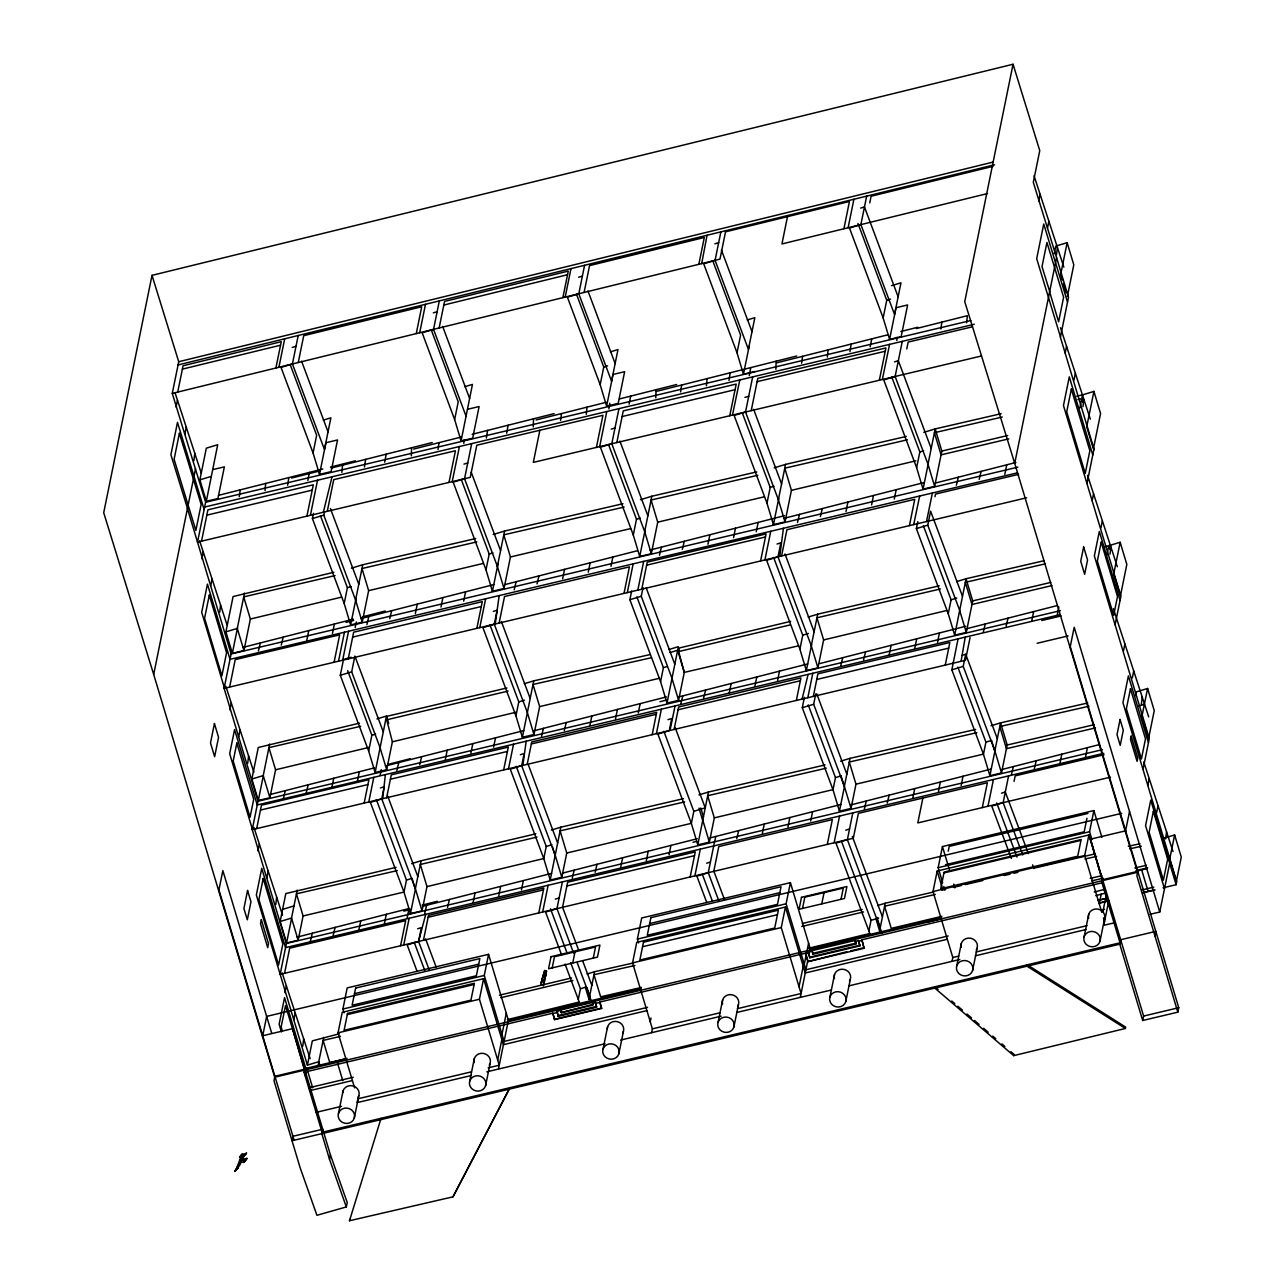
<?xml version="1.0" encoding="UTF-8"?>
<svg xmlns="http://www.w3.org/2000/svg" width="1285" height="1285" viewBox="0 0 1285 1285"><rect width="100%" height="100%" fill="white"/><g stroke="black" fill="none" stroke-linecap="round" stroke-linejoin="round"><path stroke-width="1.5" d="M411.361 455.854L411.569 447.774M533.291 426.893L533.5 418.814M655.816 397.804L656.009 389.724M775.899 369.277L776.108 361.197M896.866 340.557L896.946 337.329M546.527 971.026L545.788 976.038L543.443 975.347L544.679 970.48L546.527 971.026L543.378 985.627L541.033 984.92L542.623 977.13M239.588 1157.094L242.255 1153.946L240.07 1156.821M265.015 490.613L265.722 483.433M341.858 472.366L342.565 465.186M463.789 443.405L464.142 439.823M586.297 414.316L587.004 407.136M706.397 385.789L707.103 378.609M827.363 357.069L828.07 349.889M966.641 322.856L967.348 315.692L916.414 328.542M240.359 1156.42L242.206 1154.54M382.689 798.692L385.371 774.598M237.805 1168.37C229.405 1176.691 241.291 1165.591 241.098 1161.576M193.906 460.512L194.774 453.268M219.703 612.286L220.57 605.042M247.716 763.258L248.599 756.014M275.793 904.415L276.661 897.171M302.81 1046.135L303.678 1038.89M1056.527 254.575L1057.394 247.33M1082.998 406.574L1083.865 399.33M1109.999 554.156L1110.882 546.928M1141.353 704.325L1142.22 697.096M1165.656 838.944L1166.539 831.7M779.77 556.421L783.416 528.28M522.899 765.394L526.159 741.22M495.255 623.98L499.174 595.581M239.235 496.733L240.263 489.858M438.008 449.525L439.02 442.65M560.517 420.436L561.545 413.561M680.616 391.909L681.628 385.034M801.583 363.189L802.595 356.314M940.861 328.992L941.873 322.117M287.615 485.248L288.836 477.602M364.442 467.001L365.663 459.355M486.373 438.04L487.593 430.395M608.881 408.951L609.797 403.217M728.98 380.424L730.201 372.795M849.947 351.704L851.168 344.059M961.084 661.325L965.244 637.135M701.674 263.634L707.071 235.267M307.854 480.429L309.38 472.414M384.681 462.182L386.223 454.167M506.611 433.238L508.153 425.207M629.136 404.132L630.662 396.117M749.235 375.622L750.761 367.606M870.186 346.886L871.728 338.871M240.986 1156.645L236.729 1168.193M306.842 640.091L308.769 630.582M332.462 633.457L334.373 624.028M355.174 627.562L356.298 621.972M331.819 787.769L333.731 778.26M357.439 781.135L359.334 771.723M380.135 775.257L381.276 769.651M415.344 613.668L417.272 604.159M358.804 930.356L360.732 920.847M440.964 607.034L442.859 597.621M384.424 923.722L386.335 914.31M463.676 601.155L465.555 591.823M407.136 917.843L409.015 908.511L297.092 937.118M445.301 759.692L447.212 750.183M470.904 753.042L472.816 743.629M493.617 747.163L495.512 737.831M473.137 902.423L475.064 892.914M498.757 895.79L500.652 886.377M562.637 578.86L564.565 569.351M521.453 889.911L523.348 880.578M588.257 572.227L590.152 562.814M610.953 566.332L612.849 556.999M589.927 725.479L591.839 715.97M615.531 718.845L617.442 709.432M638.243 712.966L640.139 703.634M620.719 867.263L622.631 857.754M707.939 544.262L709.866 534.753M646.323 860.629L648.234 851.216M669.035 854.75L670.931 845.418M733.558 537.628L735.454 528.215M756.255 531.749L758.15 522.417M729.254 693.017L731.181 683.508M754.873 686.383L756.769 676.97M777.57 680.504L779.465 671.155M762.358 833.563L764.27 824.054M845.98 511.542L847.907 502.033M787.962 826.93L789.873 817.517M871.599 504.909L873.495 495.48M810.674 821.051L812.57 811.718M894.296 499.014L896.191 489.681M889.204 654.836L891.131 645.327M914.824 648.202L916.719 638.774M937.52 642.307L939.415 632.975M912.816 798.097L914.743 788.588M953.181 663.205L958.064 638.838M938.435 791.464L940.331 782.035M1004.806 474.342L1006.717 464.833M961.148 785.569L963.027 776.236M1031.726 621.105L1033.654 611.596M1057.346 614.471L1058.872 606.938M1059.884 763.708L1061.812 754.199M1085.504 757.074L1087.415 747.661M1099.269 903.74L1101.181 894.231M152.016 275.343L103.716 512.747L153.686 674.432L274.701 1077.199L1137.578 872.29L1014.716 463.339L964.746 301.654L1013.046 64.25L152.016 275.343L178.727 361.727L172.27 393.419L205.632 502.242L197.521 542.125L470.262 477.377L476.799 445.236L602.938 415.296L596.401 447.421M177.715 392.086L183.064 365.759L281.254 341.681L275.906 368.008M176.061 407.04L177.459 400.181M184.863 434.121L186.277 427.198M153.686 674.432L195.545 468.704M206.323 501.295L199.882 479.851L206.323 448.176L217.711 444.722L206.323 501.295L217.92 498.548L224.361 466.873L212.764 469.619M201.52 541.194L207.913 509.824L313.299 484.798L306.922 516.168M201.857 558.814L203.255 551.956M210.644 585.896L212.057 578.973M278.909 367.269L284.692 338.822M335.064 575.584L243.7 596.883L250.366 619.033L243.941 650.563L232.344 653.326L225.903 631.867L233.099 596.545L333.891 572.259M982.302 807.59L987.362 782.742L858.38 813.357L853.32 838.222L280.13 974.351L286.41 943.463L252.229 829.66L258.012 801.214L224.104 688.375L231.107 653.985L187.433 508.571M243.941 650.563L237.291 628.429L244.471 593.092M232.344 653.326L237.532 627.803M323.306 420.115L330.887 417.818L324.446 449.493L292.418 363.96L298.2 335.497M229.646 687.057L235.219 659.623L339.674 634.822L334.1 662.257M298.248 362.531L303.726 335.674L421.721 306.746L416.26 333.602M229.887 709.786L231.284 702.927M238.673 736.867L240.086 729.944M218.723 890.89L222.851 870.587L271.777 1033.461M319.499 474.39L325.94 442.715L337.537 439.952L331.096 471.643L319.499 474.39L313.058 452.946L316.656 435.278L290.201 364.635M360.683 726.282L268.918 747.645L275.584 769.795L269.898 797.728L258.301 800.491L251.86 779.047L258.269 747.501L359.463 723.15M310.392 515.333L317.54 480.221M476.831 541.901L361.985 568.516L368.634 590.65L362.225 622.197L350.628 624.944L344.187 603.5L312.4 518.594L313.46 513.341M258.301 800.491L263.2 776.365M269.898 797.728L263.232 775.594L269.657 744.047M256.695 828.6L261.465 805.181L368.923 779.658L364.169 803.077M362.225 622.197L355.576 600.047L323.772 515.14L324.495 511.639M257.948 850.927L259.345 844.084M327.273 511.334L333.714 479.658L455.436 450.762L448.995 482.421M266.75 878.024L268.163 871.085M344.187 603.5L347.4 587.727L320.447 515.751M397.29 870.587L296.45 893.814L303.099 915.964L298.168 940.202L286.571 942.965L280.13 921.522L285.816 893.573L396.101 867.343M338.533 661.197L344.428 632.22M262.525 1036.674L266.654 1016.387L1121.725 813.325M240.295 1160.355L241.13 1156.998M342.645 660.217L348.54 631.256M506.933 687.957L387.427 716.195L386.689 719.793L392.375 741.798L386.689 769.731L375.108 772.494L368.666 751.05L340.284 675.3L343.497 659.526L351.094 657.229M355.576 600.047L362.755 564.725L475.659 538.56M350.628 624.944L355.913 598.971M286.571 942.965L291.502 918.743M298.168 940.202L291.518 918.068L297.204 890.119M243.604 1157.528L243.411 1159.263L246.961 1158.395L244.005 1161.865L246.832 1158.444M348.219 658.9L353.648 632.188L482.293 601.637L476.847 628.349M284.563 973.291L289.671 948.185L405.691 920.638L400.583 945.744M284.965 992.646L286.362 985.804M419.697 332.751L425.48 304.304M386.689 769.731L380.039 747.597L351.672 671.846L354.885 656.073L383.251 731.824M466.021 416.067L433.543 329.362L439.325 300.899M293.767 1019.744L295.164 1012.805M439.133 327.996L444.546 301.429L568.275 271.103L562.862 297.654M368.666 751.05L371.863 735.277L347.657 670.609M1154.91 935.817L1155.809 931.384L1120.665 939.72L1119.765 944.17L1142.686 1020.499L1177.831 1012.162L1136.872 875.792L1137.771 871.359L1102.626 879.711L1102 882.795L1120.038 942.805L322.085 1132.31L304.047 1072.284L304.673 1069.2L274.894 1076.268L273.994 1080.717L300.112 1167.647L316.929 1215.305L346.324 1206.936L347.239 1202.503L330.422 1154.862L285.511 1005.577L281.158 1026.924L282.282 1030.682M305.284 1075.497L306.778 1068.172L346.308 1058.776M323.724 1037.429L318.776 1061.683L307.404 1065.137L312.335 1040.882L339.144 1033.815M368.779 801.985L373.79 777.345M375.108 772.494L386.464 716.05L376.971 718.925M317.989 1066.229L318.776 1062.326M467.515 409.289L479.112 406.542L472.671 438.217L461.074 440.964L454.633 419.52L458.231 401.868L431.278 329.908M381.757 798.901L370.369 802.354L404.004 892.159L410.445 913.603L422.026 910.856L415.376 888.706L381.757 798.901L384.215 786.789L380.424 787.93M354.596 1087.865L338.051 1032.819L342.228 1012.291L483.61 978.704L503.431 1044.673L646.869 1010.62M344.027 1012.805L342.902 1009.03L347.191 987.908L488.573 954.321L508.394 1020.29L498.468 1069.056M386.624 797.744L391.282 774.871L508.314 747.083L503.656 769.956M461.074 440.964L472.462 384.392L464.865 386.705M464.544 478.727L453.171 482.18L485.987 569.833L492.428 591.277L504.025 588.514L497.375 566.38L464.544 478.727L471.691 443.614M338.469 1113.42L343.031 1090.981M346.324 1206.936L329.506 1159.295L330.422 1154.862M354.291 1118.079A8.256 7.662 11.5 0 0 344.38 1108.232A8.256 7.662 11.5 0 0 340.461 1120.938A8.256 7.662 11.5 0 0 354.291 1118.079L358.852 1095.639M404.004 892.159L406.462 880.032L376.344 799.591M403.731 944.989L409.16 918.277M415.376 888.706L421.062 860.773L535.845 833.837M410.445 913.603L415.376 889.365L412.148 878.635M452.995 1196.833L509.952 1087.688L452.995 1196.833L349.488 1220.75L349.761 1219.401M485.987 569.833L489.2 554.06L461.267 479.466M422.026 910.856L426.973 886.602L420.307 864.468L537.034 837.081M479.755 627.658L485.634 598.794M380.778 1119.653L381.051 1118.303L349.488 1220.75M497.375 566.38L504.555 531.058L622.984 503.72M492.428 591.277L498.066 563.553M423.44 940.315L428.515 915.37L543.844 887.983L538.768 912.928M494.291 624.205L482.919 627.658L515.944 715.841L522.385 737.285L533.966 734.538L527.316 712.388L494.291 624.205L497.134 610.23L493.344 611.387M504.025 588.514L510.434 556.983L503.784 534.833L624.157 507.061M565.191 297.092L570.99 268.629M499.126 623.064L504.523 596.513L629.409 566.862L624.012 593.397M539.861 430.266L533.323 462.391L981.419 355.993M610.407 351.849L617.989 349.552L611.548 381.227L578.796 293.751L584.579 265.288M584.097 292.45L589.558 265.61L704.308 237.484L698.847 264.325M515.944 715.841L518.787 701.883L489.971 624.944M508.507 768.799L513.518 744.224M522.385 737.285L533.741 680.857L650.258 654.531M521.662 765.683L510.274 769.137L543.78 858.589L550.221 880.032L561.818 877.269L555.168 855.135L521.662 765.683L524.135 753.556L520.329 754.713M606.616 406.124L613.057 374.449L624.655 371.686L618.197 403.378L606.616 406.124L600.175 384.681L603.757 367.012L576.579 294.426M488.172 1067.851L499.255 1065.217L479.434 999.248L483.61 978.704M647.528 1007.36L504.089 1041.428L484.268 975.46L488.573 954.321M527.187 764.366L531.733 741.991L656.715 712.308L652.17 734.699M533.966 734.538L539.652 706.589L533.002 684.455L651.479 657.695M469.732 1081.103L474.31 1058.647M599.645 446.65L606.793 411.537M611.788 443.775L600.4 447.212L633.28 535.01L639.721 556.469L651.318 553.707L644.668 531.572L611.788 443.775L618.952 408.646M485.569 1085.761A8.256 7.662 11.5 0 0 475.659 1075.914A8.256 7.662 11.5 0 0 471.724 1088.604A8.256 7.662 11.5 0 0 485.569 1085.761L490.131 1063.321M616.816 442.57L623.257 410.895L736.209 384.07L729.768 415.746M501.985 1034.409L506.274 1013.271M497.68 1059.996L501.857 1039.469M543.78 858.589L546.237 846.462L516.233 766.326M542.672 911.997L548.117 885.269M550.221 880.032L560.838 827.187L683.427 798.66M561.818 877.269L566.749 853.031L560.099 830.881L684.616 801.904M544.679 970.48L541.21 982.559L542.093 979.7L544.438 980.391M541.033 984.92L543.973 972.777M573.656 953.213L556.951 908.607L562.396 881.879M633.28 535.01L636.493 519.252L608.512 444.53M543.378 985.627L544.968 977.821M627.305 592.626L633.152 563.858M552.197 967.894L554.461 956.731L595.533 946.965L593.268 958.128M790.693 621.362L679.396 647.961L678.673 651.559L684.279 672.392L678.592 700.341L667.011 703.088L660.57 681.644L629.875 599.71L631.658 590.988M644.668 531.572L651.848 496.235L756.704 471.9M639.721 556.469L644.974 530.657M637.826 590.12L643.689 561.368M807.446 959.429L805.566 953.181L599.838 1002.043L601.589 1008.468L554.558 1019.631L552.823 1013.206L304.047 1072.284M641.745 589.189L647.254 562.139L766.085 533.917L760.591 560.967M554.558 1019.631L552.823 1013.206M678.592 700.341L671.943 678.191L641.263 596.256L643.046 587.534M592.433 1003.216L595.565 1002.477L596.529 1007.295L558.172 1016.419L557.208 1011.584L560.79 1009.978L592.594 1002.428L593.156 1004.292L561.192 1012.644L592.979 1005.079L592.594 1002.428M651.318 553.707L657.727 522.176L651.077 500.026L757.877 475.241M558.172 1016.419L557.208 1011.584M747.26 319.965L754.841 317.668L748.4 349.343L715.07 260.341L720.869 231.878M572.725 963.011L575.005 951.848M579.904 1004.774L578.282 999.409L580.451 988.775L570.701 962.754M591.325 1001.497L589.67 995.955L594.602 971.701L633.569 962.931M660.57 681.644L663.397 667.67L636.91 596.915M596.529 1007.295L595.565 1002.477M601.589 1008.468L599.838 1002.043M656.378 733.687L661.373 709.175M755.05 371.493L743.453 374.24L737.012 352.797L740.61 335.128L712.838 260.967M667.011 703.088L678.368 646.66L668.875 649.535M603.034 1049.186L607.596 1026.747M743.453 374.24L749.139 346.308M674.095 729.478L678.673 706.975L800.924 677.934L796.347 700.453M651.591 1032.69L652.378 1028.851L632.557 962.883L636.734 942.355L785.44 907.033L805.261 973.002L947.27 939.271M638.549 942.933L637.392 939.094L641.697 917.972L790.404 882.65L810.225 948.619L809.438 952.458M745.525 412.003L734.137 415.457L766.984 503.174L773.425 524.617L785.023 521.871L778.373 499.72L745.525 412.003L752.673 376.89M787.496 216.667L781.939 243.957L987.522 193.553M618.856 1053.845A8.256 7.662 11.5 0 0 608.945 1043.998A8.256 7.662 11.5 0 0 605.026 1056.704A8.256 7.662 11.5 0 0 618.856 1053.845L623.418 1031.405M751.211 410.654L757.781 378.368L885.911 347.946L879.342 380.231M650.242 1021.768L651.013 1018.025M826.271 768.189L707.666 795.72L714.315 817.87L709.384 842.125L697.803 844.871L691.346 823.428L693.82 811.301L663.847 731.261M690.173 876.964L695.265 851.907L567.649 882.217L562.557 907.274L578.603 950.017M766.984 503.174L770.197 487.4L742.248 412.758M697.803 844.871L708.421 792.042L825.066 764.944M694.88 875.856L700.309 849.128M764.912 559.939L770.743 531.283M778.373 499.72L785.553 464.399L906.278 436.434M773.425 524.617L778.71 498.644M718.813 900.833L708.26 872.676L713.705 845.948M843.908 228.762L849.449 201.472L725.527 231.846L719.969 259.136L172.27 393.419M713.769 871.359L718.813 846.558L832.343 819.605L827.283 844.406M777.987 556.839L766.615 560.292L799.896 649.182L806.337 670.625L817.935 667.863L811.269 645.729L777.987 556.839L780.83 542.864L777.039 544.021M785.023 521.871L791.432 490.324L784.782 468.19L907.451 439.775M848.116 227.718L853.899 199.271M781.569 555.987L786.918 529.693L914.759 499.335L909.411 525.629M891.501 285.688L900.978 282.812L894.537 314.488L860.87 224.602L866.668 196.139M869.736 202.901L871.085 196.236L993.064 166.327M718.058 1022.41L722.62 999.971M799.896 649.182L802.739 635.208L773.618 557.433M811.269 645.729L817.694 614.182L939.239 585.815M733.88 1027.068A8.256 7.662 11.5 0 0 723.985 1017.222A8.256 7.662 11.5 0 0 720.05 1029.928A8.256 7.662 11.5 0 0 733.88 1027.068L738.441 1004.629M806.337 670.625L811.622 644.604M976.809 732.675L849.305 762.021L855.971 784.171L851.023 808.426L839.442 811.172L833.001 789.729L802.29 707.714L804.394 697.321M889.589 339.385L896.047 307.709L907.628 304.947L901.187 336.622L889.589 339.385L883.148 317.941L886.746 300.272L857.994 223.494M807.815 697.723L812.795 673.276M817.935 667.863L823.621 639.93L816.955 617.78L940.427 588.964M813.309 696.422L817.902 673.822L949.856 642.484L945.262 665.084M851.023 808.426L844.373 786.275L813.662 704.26L815.782 693.868M737.397 1008.661L801.085 993.53L781.264 927.577L785.44 907.033M948.218 935.962L805.92 969.757L786.115 903.789L790.404 882.65M895.131 376.473L883.759 379.926L916.623 467.692L923.064 489.135L934.661 486.389L927.995 464.238L895.131 376.473L902.279 341.36M906.76 348.942L908.158 342.083L972.504 326.792M802.515 908.447L804.796 897.203L843.313 888.047L841.016 899.307M833.001 789.729L835.459 777.602L808.233 704.919M1102 882.795L861.882 939.817L864.098 948.282L807.783 961.646L805.566 953.181M799.045 986.752L803.221 966.224M804.282 964.312L808.586 943.174M855.842 944.073L855.039 941.391L858.621 940.54L859.874 945.905L809.759 957.807L808.506 952.442L812.297 950.611L855.232 940.411L856.035 943.094L855.842 944.073L812.907 954.273L812.104 951.591M800.298 997.385L807.879 960.136M807.783 961.646L846.751 951.767M844.373 786.275L850.06 758.343L975.62 729.43M809.759 957.807L808.506 952.442M839.442 811.172L844.373 786.918L841.145 776.204M821.758 903.869L824.054 892.625M834.11 842.783L839.555 816.039M812.907 954.273L812.297 950.611M916.623 467.692L919.835 451.935L891.854 377.228M881.944 933.038L847.377 839.635L852.806 812.891M927.995 464.238L935.191 428.917L1001.111 413.69M923.064 489.135L928.316 463.339M956.57 581.623L966.047 578.748L972.697 600.898L966.288 632.429L954.691 635.192L948.25 613.748L916.366 528.617L917.795 521.63M829.949 997.032L834.511 974.592M934.661 486.389L941.841 451.067L935.191 428.917L923.803 432.37M966.288 632.429L959.638 610.295L927.754 525.163L930.597 511.189L962.481 596.32M934.998 496.701L935.544 494.066L1018.571 474.358M855.039 941.391L855.232 940.411M845.771 1001.69A8.256 7.662 11.5 0 0 835.86 991.843A8.256 7.662 11.5 0 0 831.941 1004.533A8.256 7.662 11.5 0 0 845.771 1001.69L850.333 979.25M859.874 945.905L858.621 940.54M864.098 948.282L861.882 939.817M869.961 934.516L868.885 930.95L871.053 920.317L841.659 841.804M880.273 927.497L885.204 903.243L933.97 891.886M948.25 613.748L951.093 599.774L923.369 525.742M1038.682 201.086L1040.079 194.244M954.691 635.192L966.047 578.748L1044.271 560.662M922.871 798.049L917.811 822.914L1110.529 777.136M991.04 725.736L1000.533 722.861L1007.183 745.011L1001.497 772.944L989.9 775.706L983.459 754.247L951.848 669.822L953.245 662.899M1047.484 228.168L1048.881 221.245M1001.497 772.944L994.847 750.809L963.22 666.369L965.694 654.242L961.903 655.398M970.079 637.569L965.453 660.297L252.229 829.66M1054.246 253.579L1055.756 246.11L1067.144 242.656L1073.794 264.806L1067.353 296.482M1014.716 463.339L1056.575 257.61L1033.301 182.325L1039.758 150.65L1013.046 64.25M952.04 961.341L952.811 957.502L933.006 891.533L937.183 871.005L1088.909 834.961L1103.14 882.329M942.66 882.715L938.146 867.68L942.451 846.542L1093.872 810.578L1101.904 837.338M1067.144 242.656L1060.703 274.331L1062.358 279.873M948.234 851.2L949.213 846.397L1087.929 813.453M983.459 754.247L985.932 742.136L957.823 667.076M1065.153 353.086L1066.55 346.243M989.9 775.706L994.831 751.452L991.618 740.722M994.847 750.809L1000.533 722.861L1087.753 702.975M1073.955 380.183L1075.352 373.26M987.988 806.241L993.433 779.497M956.747 965.886L961.325 943.447M1079.882 407.923L1082.532 394.864L1093.92 391.411L1100.57 413.561L1093.39 448.883L1086.724 426.732L1093.92 391.411M1022.715 854.943L1003.135 802.643L1008.58 775.899M972.584 970.544A8.256 7.662 11.5 0 0 962.674 960.698A8.256 7.662 11.5 0 0 958.738 973.404A8.256 7.662 11.5 0 0 972.584 970.544L977.146 948.105M1014.058 781.36L1015.182 775.867L1104.056 754.761M1086.982 483.529L1093.985 449.075M1092.17 500.684L1093.567 493.825M1070.068 647.544L1074.196 627.257L1159.745 912.029L1150.091 914.31M1100.956 527.766L1102.369 520.843M1106.915 554.911L1108.794 545.723L1120.167 542.27L1126.833 564.42L1120.408 595.951L1113.758 573.817L1120.167 542.27M1125.387 1028.466L1027.004 966.191L1027.277 964.842L1125.66 1027.117L1125.387 1028.466L1013.704 1055.644L1013.977 1054.278L1010.942 1051.692M1143.007 769.426L1149.288 738.554L1115.107 624.751L1120.889 596.304L1063.466 405.514L1069.297 376.874L1092.78 455.018M1086.949 818.256L1084.203 831.781L945.487 864.725M1123.524 650.852L1124.905 644.01M1101.807 912.334L1084.733 855.505L1088.909 834.961M1091.864 839.362L1089.568 831.716L1093.872 810.578M1125.596 830.833L1090.451 839.169L1102.434 880.643M1132.31 677.934L1133.723 671.011M1084.138 936.781L1088.7 914.342M1135.458 695.619L1136.213 691.924L1147.601 688.471L1154.251 710.621L1148.565 738.554L1141.915 716.42L1147.601 688.471M1102.755 912.366L1106.176 895.565M1099.96 941.439A8.256 7.662 11.5 0 0 1090.065 931.593A8.256 7.662 11.5 0 0 1086.13 944.298A8.256 7.662 11.5 0 0 1099.96 941.439L1104.522 919M1108.345 902.793L1103.767 925.312L1115.348 922.566M1125.403 831.764L1129.531 811.477M1147.826 785.456L1149.224 778.614M1156.612 812.554L1158.026 805.631M1174.635 834.961L1169.687 859.199L1176.353 881.349L1181.284 857.095L1174.635 834.961L1163.246 838.414M1159.745 912.029L1169.671 863.263L1150.766 800.089L1145.578 825.596L1164.483 888.77M1142.686 1020.499L1143.602 1016.066L1090.451 839.169M1163.053 887.807L1176.112 884.706L1176.723 881.671L1122.945 702.67L1128.391 675.91L1148.453 742.666M1177.831 1012.162L1178.747 1007.713L1070.26 646.612M882.345 379.509L889.573 344.38M452.191 481.666L459.436 446.521M669.999 730.458L675.059 705.931M926.501 521.565L932.396 493.006M732.482 415.103L739.791 379.942M913.699 524.617L919.658 496.026M258.397 651.029L260.357 642.95M281.254 645.118L283.182 637.119M283.359 798.724L285.318 790.644M306.215 792.813L308.159 784.814M366.9 624.606L368.843 616.527M310.36 941.295L312.319 933.215M389.74 618.695L391.684 610.696M333.217 935.4L335.144 927.385M396.84 770.631L398.8 762.551M419.697 764.72L421.625 756.72M424.676 913.362L426.636 905.299M514.177 589.799L516.136 581.72M447.533 907.467L449.477 899.452M537.034 583.888L538.977 575.889M541.467 736.433L543.426 728.354M564.324 730.523L566.251 722.523M572.259 878.217L574.218 870.138M659.478 555.2L661.438 547.137M595.116 872.306L597.043 864.291M682.335 549.305L684.279 541.29M680.793 703.955L682.753 695.876M703.65 698.044L705.593 690.045M713.898 844.518L715.857 836.439M797.519 522.481L799.479 514.402M736.755 838.607L738.682 830.608M820.376 516.57L822.32 508.571M840.743 665.775L842.703 657.695M863.6 659.864L865.544 651.864M864.371 809.036L866.315 800.957M956.345 485.28L958.305 477.201M887.212 803.125L889.156 795.126M979.202 479.369L981.146 471.37M983.282 632.043L985.242 623.964M1006.123 626.132L1008.066 618.133M1011.44 774.646L1013.399 766.567M1034.28 768.735L1036.224 760.736M802.081 699.088L808.12 674.384M323.338 512.265L332.044 476.783M425.737 914.342L418.573 941.471L429.126 969.629M545.418 976.359L546.318 973.468M243.411 1154.38L240.167 1160.821M242.576 1157.448L240.584 1159.857M235.123 1170.796L237.548 1166.86M246.961 1158.524C242.801 1162.588 246.029 1163.262 240.472 1161.495L235.364 1170.474M241.114 1159.6L241.692 1158.749M243.186 1156.018L246.559 1152.95L242.833 1157.03M242.19 1154.701L240.632 1156.677M238.014 1167.92L236.392 1169.639M242.817 1157.93L241.644 1159.054M242.737 1154.396L244.728 1154.139M241.58 1157.913L240.745 1157.175M292.209 347.448L296 346.308M433.334 312.849L437.141 311.709M292.418 363.96L281.029 367.414L313.058 452.946M578.587 277.239L582.394 276.098M433.543 329.362L422.155 332.815L454.633 419.52M714.878 243.829L718.668 242.688M578.796 293.751L567.408 297.204L600.175 384.681M860.677 208.09L864.468 206.933L898.135 296.819M715.07 260.341L703.682 263.794L737.012 352.797M860.87 224.602L849.497 228.055L883.148 317.941M199.882 479.851L211.254 476.398M603.757 367.012L607.548 365.872M886.746 300.272L890.537 299.132M463.965 464.11L467.756 462.969M312.4 518.594L323.772 515.14M611.194 429.142L614.985 428.001M744.931 397.386L748.737 396.246M894.553 361.856L898.343 360.716L931.207 448.481M351.383 568.179L362.755 564.725M493.167 534.496L504.555 531.058M347.4 587.727L351.19 586.586M640.46 499.688L651.848 496.235M225.903 631.867L237.291 628.429M489.2 554.06L492.99 552.903M774.18 467.852L785.553 464.399M636.493 519.252L640.283 518.096M770.197 487.4L773.988 486.26M919.835 451.935L923.626 450.778M340.284 675.3L351.672 671.846M629.875 599.71L641.263 596.256M916.366 528.617L927.754 525.163M524.248 683.732L533.741 680.857M371.863 735.277L375.654 734.12M251.86 779.047L263.232 775.594M670.047 652.555L677.629 650.258L684.279 672.392L798.467 645.825M518.787 701.883L524.473 700.148M808.201 617.057L817.694 614.182M663.397 667.67L667.204 666.529M802.739 635.208L808.426 633.473M951.093 599.774L956.779 598.055M667.943 719.648L671.75 718.508L669.276 730.635L657.888 734.072L691.346 823.428M802.29 707.714L813.662 704.26M951.848 669.822L963.22 666.369M411.586 863.648L421.062 860.773M282.604 909.394L293.976 905.941M551.361 830.062L560.838 827.187M406.462 880.032L412.148 878.314M280.13 921.522L291.518 918.068M698.944 794.917L708.421 792.042M546.237 846.462L551.94 844.727M840.583 761.218L850.06 758.343M693.82 811.301L705.208 807.847L675.235 727.808M835.459 777.602L841.145 775.883M985.932 742.136L991.618 740.401M1138.687 706.011L1144.389 704.292M417.593 928.782L421.384 927.641L418.573 941.471L407.184 944.925L417.031 971.203M555.329 899.131L559.12 897.974M556.951 908.607L545.579 912.061L561.577 954.803M706.638 863.199L710.428 862.042M845.739 830.158L849.53 829.002M708.26 872.676L696.872 876.129L706.718 902.407M847.377 839.635L835.989 843.088L868.885 930.95M1001.513 793.166L1005.304 792.01L1028.386 853.642M1003.135 802.643L991.763 806.097L1011.343 858.396M587.02 974.014L594.602 971.701M580.451 988.775L586.137 987.057M877.623 905.556L885.204 903.243M1035.26 867.889L1095.302 853.834M871.053 920.317L878.651 918.02M1100.779 910.39L1104.554 909.362M243.218 647.335L353.279 619.193M362.707 616.784L385.291 611.017M346.018 622.374L353.632 620.43M361.23 618.471L493.793 584.595M504.716 584.643L637.312 550.751M650.017 550.044L784.492 515.671M784.252 518.289L924.413 482.469M935.464 483.048L1015.873 462.488M270.091 794.532L374.465 767.852M387.668 764.479L410.252 758.712M385.484 765.956L523.734 730.619M533.901 730.779L666.481 696.904M659.912 701.722L667.525 699.779M678.946 696.855L807.687 663.943M819.862 663.542L965.758 626.245M966.208 628.831L1057.427 605.524M422.203 905.138L437.253 901.283M403.811 911.129L411.409 909.186M422.829 906.262L551.57 873.366M562.798 873.061L697.273 838.687M693.017 842.269L696.823 841.306M710.139 837.9L840.792 804.506M851.104 804.86L991.265 769.024M1001.979 769.49L1098.755 744.754M1094.306 891.999L1104.008 889.509M1095.703 895.629L1104.843 893.3M218.434 495.367L322.808 469.025M330.47 467.098L355.399 460.801M291.631 478.036L319.933 470.888M331.241 468.045L432.226 442.554M413.561 449.075L460.849 437.141M472.189 434.282L554.156 413.609M536.07 419.986L606.263 402.285M619.45 398.944L676.681 384.504M656.169 391.459L796.764 355.993M777.136 362.739L888.015 334.759M900.833 331.53L917.731 327.257M178.727 361.727L993 162.103M178.069 364.956L994.542 164.785M443.807 305.043L567.536 274.717M507.35 1019.631L579.326 1001.979M182.374 369.132L280.548 345.199M347.095 1058.39L329.763 1062.566L323.113 1040.416L340.461 1036.352M808.249 948.33L870.009 933.456M250.366 619.033L341.537 597.139M678.673 651.559L789.954 624.96M275.584 769.795L369.1 747.356M392.375 741.798L516.425 712.131M823.621 639.93L946.9 610.471M426.973 886.602L543.443 858.621M499.431 995.2L571.52 977.949M500.764 997.722L572.869 980.487M205.632 502.242L970.898 320.511M204.652 507.029L974.223 324.27M757.106 381.661L885.236 351.239M206.821 515.157L312.223 490.131M622.117 416.533L735.068 389.708M368.634 590.65L483.305 563.424M791.432 490.324L915.868 460.833M657.727 522.176L764.334 496.781M231.107 653.985L1017.848 467.146M646.628 565.175L765.475 536.953M352.652 637.087L481.297 606.536M224.104 688.375L1026.683 497.777M258.012 801.214L1060.382 610.664M1060.061 614.648L257.241 804.972L234.593 729.575L229.678 753.733L252.326 829.13M1041.733 620.543L1061.105 615.949M531.331 743.967L656.314 714.283M678.111 709.77L800.362 680.745M260.469 810.08L367.928 784.557M390.399 779.224L507.43 751.42M816.762 679.46L948.715 648.122M1037.123 643.271L1068.108 635.914M566.749 853.031L691.073 823.396M714.315 817.87L832.68 789.713M286.41 943.463L1102.434 749.669M1103.767 753.283L285.559 947.639L261.755 868.387L256.341 894.986L307.404 1065.137M428.13 917.281L543.459 889.895M566.894 885.959L694.51 855.665M354.483 993.69L478.711 964.184M649.664 923.594L779.834 892.673M342.902 1009.03L484.268 975.46M637.392 939.094L786.115 903.789M938.146 867.68L1089.568 831.716M1081.135 839.539L944.138 872.065L940.748 888.738L1077.729 856.212L1080.958 840.374L943.977 872.917M347.303 1014.604L474.133 984.487M262.718 1035.742L292.498 1028.675L304.497 1070.132M642.564 946.724L777.441 914.695M338.051 1032.819L479.434 999.248M632.557 962.883L781.264 927.577M933.006 891.533L1084.733 855.505M941.905 916.317L891.26 928.38L884.594 906.23L935.319 894.424M508.394 1020.29L641.135 988.775M810.225 948.619L941.584 917.426M1136.085 871.23L1147.28 868.58M926.549 922.277L941.825 918.646M552.743 1013.576L557.015 1012.564M595.373 1003.457L599.774 1002.412M805.438 953.839L808.361 953.149M858.476 941.246L861.753 940.459M813.1 953.293L856.035 943.094M558.365 1015.423L596.722 1006.316M809.903 957.1L860.018 945.198M554.638 1019.262L601.669 1008.099M850.638 950.852L864.227 947.623M1098.627 900.207L1106.433 898.36M309.107 1087.736L353.263 1077.248M1097.695 900.464L1107.445 898.151M1142.204 889.895L1153.785 887.148M1098.771 903.066L1108.489 900.753M1142.526 892.673L1153.721 890.023M309.589 1090.708L352.331 1080.556M1098.996 903.243L1108.73 900.93M1143.473 892.689L1155.054 889.927M471.322 1071.851L357.873 1098.787L357.085 1102.626L471.354 1075.497M652.378 1028.851L720.403 1012.692M952.811 957.502L958.658 956.12M976.166 951.96L1087.046 925.634M316.287 1112.328L341.553 1106.321M486.838 1071.818L605.074 1043.741M620.575 1040.063L721.126 1016.178M736.578 1012.516L831.427 989.996M848.935 985.836L959.815 959.493M975.379 955.799L1086.259 929.473M1119.765 944.17L292.016 1140.727L292.916 1136.293L322.712 1129.226L321.812 1133.659L329.506 1159.295M1143.602 1016.066L1178.747 1007.713M941.841 451.067L1007.665 435.519M1008.837 438.844L941.07 454.858L934.42 432.708L1002.284 417.031M510.434 556.983L630.63 528.585M1017.415 472.864L230.015 659.317L207.431 584.145L201.697 612.319L224.281 687.491M386.689 719.793L508.121 691.089M972.697 600.898L1050.809 582.41M539.652 706.589L659.189 678.335M1052.03 585.558L971.974 604.496L965.324 582.346L1045.492 563.794M855.971 784.171L983.266 754.183M303.099 915.964L403.763 892.111M1007.183 745.011L1094.274 724.676M1095.462 727.904L1006.428 748.689L999.778 726.555L1088.941 706.22M802.306 923.497L862.235 909.427M801.695 926.485L863.552 911.964M941.777 890.071L945.68 889.156M953.486 887.341L961.292 885.526M965.196 884.61L982.752 880.53M1004.195 875.535L1010.058 874.169M1013.961 873.254L1017.865 872.354M1090.226 878.378L1101.855 875.663M1134.8 867.985L1146.429 865.271M1091.559 880.916L1103.189 878.201M1136.133 870.523L1147.762 867.809M1076.718 396.214L1082.532 394.864M1077.89 399.539L1081.761 398.655L1082.837 402.221M1104.875 546.623L1108.794 545.723L1109.871 549.305M641.488 987.426L600.641 996.839L593.991 974.705L634.902 965.485M1128.294 846.333L1139.956 843.699M1084.99 859.022L1096.635 856.388M1129.627 848.887L1141.289 846.253M245.66 1159.969L242.592 1160.516L241.387 1159.295M242.174 1158.203L246.351 1153.496M241.323 1158.444L240.616 1157.464M544.149 973.05L546.013 973.596M541.74 979.989L543.089 980.391M542.382 980.567L544.728 981.274M938.114 989.321L935.078 986.735L934.805 988.085L1013.704 1055.644M951.767 1001.015L954.803 1003.617M957.839 1006.219L962.401 1010.106M966.946 1014.01L971.492 1017.913M974.528 1020.499L979.09 1024.402M983.635 1028.305L988.181 1032.192M992.743 1036.095L995.779 1038.698M1001.85 1043.886L1004.87 1046.488M965.694 654.242L997.305 738.682M1032.578 864.853L1033.975 868.58M996.726 802.932L1016.997 857.095M721.447 250.093L751.998 331.675M753.62 409.305L781.585 483.947M784.99 553.98L814.112 631.754M816.826 693.996L846.847 774.148M852.34 836.487L882.442 916.864M587.968 290.988L615.146 363.575M619.884 441.076L647.865 515.799M646.194 587.871L674.786 664.216M713.946 871.423L724.483 899.596M702.558 874.876L712.404 901.17M442.666 326.454L469.603 398.414M471.258 472.286L500.572 550.606M501.359 621.49L530.159 698.43M528.312 764.736L557.626 843.008M582.78 961.164L591.839 985.322M577.142 962.497L589.67 995.955M550.526 908.864L567.231 953.47M565.063 964.087L578.282 999.409M301.573 361.181L328.028 431.824M330.438 508.603L358.788 584.273M387.717 796.138L417.85 876.579M425.608 938.901L436.161 967.059M414.22 942.355L424.773 970.512M1034.039 175.74L1063.851 267.135M1060.511 327.739L1090.322 419.135M1087.528 475.338L1117.34 566.733M1113.388 608.672L1148.694 716.901M1143.779 761.957L1172.996 851.521M175.049 392.792L201.231 473.089M199.625 540.856L227.027 624.863M225.839 686.286L253.884 772.221M253.916 827.428L282.539 915.177M282.138 972.857L310.135 1058.695M1049.684 291.47L1042.006 266.621L1046.938 242.431L1063.611 297.237L1058.615 321.812L1049.604 291.856M187.481 508.362L170.905 454.729L177.491 422.363L204.138 509.519M306.36 1070.212L284.547 997.626L279.134 1024.225L281.431 1031.871M1056.575 257.61L1068.51 297.333L1060.398 337.232L1094.161 449.638M1063.466 283.567L1066.245 292.787M1067.53 302.12L1043.741 224.008L1036.69 258.687L1060.462 336.863M1120.054 600.432L1099.334 531.444L1094.354 555.875L1115.075 624.863M1169.671 863.263L1176.112 884.706M1141.674 869.897L1148.115 891.34M1103.462 917.859L1104.554 921.473M942.451 846.542L949.792 870.973M953.743 884.128L954.867 887.887M943.784 886.473L944.925 890.232M937.183 871.005L942.821 889.766M877.045 917.426L880.273 928.139L879.663 931.127L875.904 918.63M700.791 807.992L703.473 816.939M702.734 819.975L709.384 842.125M698.976 808.12L702.734 820.617M552.47 846.847L555.152 855.778M586.972 987.667L589.654 996.598L589.06 999.602L585.301 987.089M560.79 1009.978L561.352 1011.841M560.629 1010.781L561.192 1012.644M386.464 716.05L388.68 723.439M336.895 1061.024L342.806 1080.669M318.776 1061.683L319.885 1065.377M306.778 1068.172L312.689 1087.833M218.916 889.943L294.008 1139.875M342.709 1092.957A8.256 7.662 11.5 0 1 353.214 1085.986A8.256 7.662 11.5 0 1 358.001 1097.454M474.229 1062.631A8.256 7.662 11.5 0 1 483.433 1053.411A8.256 7.662 11.5 0 1 489.264 1065.137M607.275 1028.723A8.256 7.662 11.5 0 1 617.78 1021.752A8.256 7.662 11.5 0 1 622.566 1033.22M722.555 1003.938A8.256 7.662 11.5 0 1 731.759 994.718A8.256 7.662 11.5 0 1 737.59 1006.444M834.431 978.56A8.256 7.662 11.5 0 1 843.635 969.34A8.256 7.662 11.5 0 1 849.481 981.065M961.244 947.414A8.256 7.662 11.5 0 1 970.448 938.211A8.256 7.662 11.5 0 1 976.279 949.92M1088.636 918.309A8.256 7.662 11.5 0 1 1097.84 909.089A8.256 7.662 11.5 0 1 1103.67 920.815M179.386 433.302L174.101 459.275L195.866 530.464L201.151 504.443L179.386 433.302M209.294 595.148L204.588 618.23L221.887 675.798L226.578 652.716L209.294 595.148M214.434 723.583L210.499 742.939L214.627 756.688L218.562 737.349L214.434 723.583M236.842 743.083L233.195 761.073L250.061 817.244L253.723 799.254L236.842 743.083M247.571 890.473L243.909 908.511L247.298 919.803L250.977 901.781L247.571 890.473M263.184 878.458L258.911 899.532L278.588 965.035L282.861 943.961L263.184 878.458M261.321 919.691L260.518 923.658L267.73 947.671L268.533 943.688L261.321 919.691M347.544 1013.415L344.107 1030.281L470.952 1000.148L474.39 983.282L347.544 1013.415M355.624 988.069L352.122 1005.255L476.366 975.765L479.867 958.562L355.624 988.069M551.008 956.683L548.55 968.761L597.461 957.132L599.918 945.069L551.008 956.683M643.48 942.194L639.85 960.04L774.726 928.011L778.357 910.165L643.48 942.194M650.869 917.667L647.287 935.271L777.457 904.367L781.055 886.746L650.869 917.667M801.487 897.299L799.061 909.266L844.47 898.488L846.911 886.521L801.487 897.299M1071.337 389.082L1066.711 411.826L1085.231 473.49L1089.857 450.73L1071.337 389.082M1083.64 546.944L1080.733 561.24L1084.652 574.299L1087.56 560.003L1083.64 546.944M1101.181 542.222L1097.342 561.095L1113.661 615.403L1117.5 596.529L1101.181 542.222M1120.086 719.52L1117.002 734.651L1120.215 745.38L1123.299 730.233L1120.086 719.52M1130.447 688.744L1126.367 708.838L1141.417 758.953L1145.497 738.859L1130.447 688.744M1131.153 736.128L1130.479 739.437L1137.064 761.346L1137.739 758.038L1131.153 736.128M1153.368 811.285L1149.111 832.246L1163.391 880.177L1167.663 859.215L1153.368 811.285"/></g></svg>
